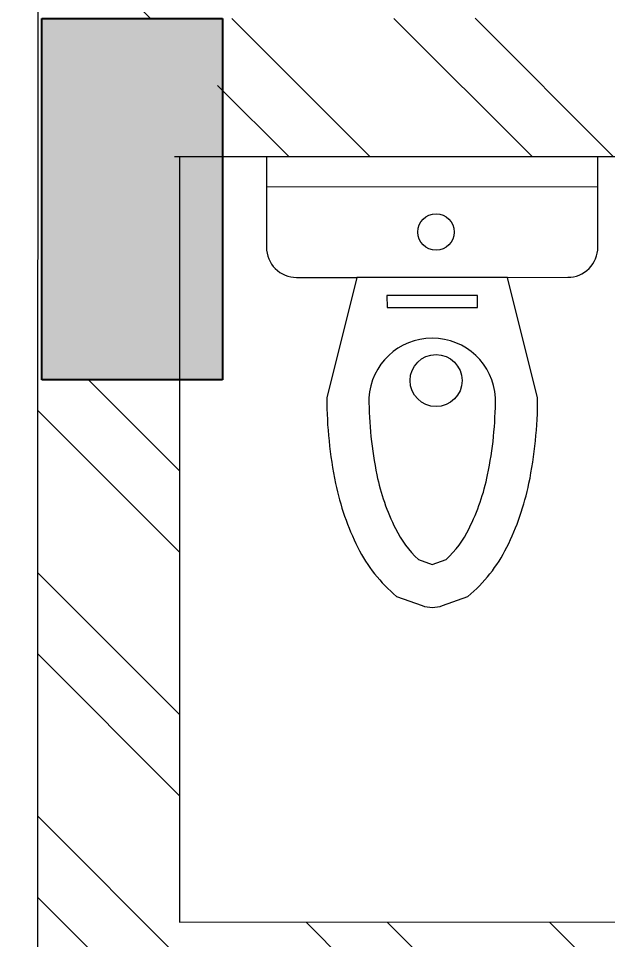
# Model space of a CAD drawing. Header units: metres. Extents: x 29392 to 32022, y 3934 to 33962.
# Drawn here: x 29474.785 to 29475.764, y 4313.626 to 4315.156 of the extents above; entities that cross this region are included whole.
import ezdxf

# ---------------------------------------------------------------- set-up
doc = ezdxf.new("R2010")
doc.units = ezdxf.units.M
doc.layers.add('COLUMN', color=7, linetype='Continuous', lineweight=40)
doc.layers.add('text', color=7, linetype='Continuous', lineweight=5)

# ---------------------------------------------------------------- blocks, each defined once
blk = doc.blocks.new('A$C418A19C0')
for p, q in [((0.05, 0.55), (0.05, 0)), ((0.2, 0.4), (0.2, 0.15)), ((0.25, 0.35), (0.23, 0.35)), ((0.23, 0.35), (0.23, 0.2)), ((0.25, 0.2), (0.25, 0.35)), ((0.6765, 0.275), (0.6682, 0.298)), ((0.6682, 0.252), (0.6765, 0.275)), ((0.23, 0.2), (0.25, 0.2))]:
    blk.add_line(p, q)
blk.add_lwpolyline([(0, 0.55), (0, 0), (0.15, 0, 0.414214), (0.2, 0.05), (0.2, 0.15), (0.4, 0.1, 0.050973), (0.5419, 0.1145, 0.064819), (0.6481, 0.1513, 0.104144), (0.7295, 0.2158), (0.7448, 0.258, 0.175027), (0.7448, 0.292), (0.7295, 0.3342, 0.104144), (0.6481, 0.3987, 0.064819), (0.5419, 0.4355, 0.050973), (0.4, 0.45), (0.2, 0.4), (0.2, 0.5, 0.414214), (0.15, 0.55)], format="xyb", close=True)
for centre, radius in [((0.3713, 0.2814), 0.0432), ((0.1247, 0.2814), 0.0303)]:
    blk.add_circle(centre, radius)
for centre, radius, start, end in [((0.4061, 0.275), 0.1052, 93.3306, 266.6694), ((0.4, -0.2515), 0.6315, 78.328, 90), ((0.4539, 0.0093), 0.3652, 63.4932, 78.328), ((0.5357, 0.1733), 0.182, 43.2657, 63.4932), ((0.5357, 0.3767), 0.182, 296.5068, 316.7343), ((0.4539, 0.5407), 0.3652, 281.672, 296.5068), ((0.4, 0.8015), 0.6315, 270, 281.672)]:
    blk.add_arc(centre, radius, start, end)

msp = doc.modelspace()

# ---------------------------------------------------------------- hatches: boundary and pattern name
h = msp.add_hatch()
h.set_pattern_fill('ANSI32', color=256, scale=0.03, angle=-90)
h.set_pattern_definition([(315, (28588.2513, 4702.1576), (0.20205576, 0.20205576), []), (315, (28588.2513, 4702.0229), (0.20205576, 0.20205576), [])])
h.paths.add_polyline_path([(29475.0438, 4315.1562), (29475.0438, 4315.1563), (29475.0429, 4317.6063), (29475.9929, 4317.6067), (29475.9938, 4315.1567), (29475.1155, 4315.1563), (29475.1155, 4314.9263), (29476.2239, 4314.9268), (29476.2228, 4317.8368), (29474.8155, 4317.8362), (29474.8155, 4315.1562)])
h = msp.add_hatch()
h.set_pattern_fill('ANSI32', color=256, scale=0.03, angle=-90)
h.set_pattern_definition([(315, (28562.76272, 4702.1576), (0.20205576, 0.20205576), []), (315, (28562.76272, 4702.0229), (0.20205576, 0.20205576), [])])
h.paths.add_polyline_path([(29474.8157, 4311.5262), (29474.8168, 4314.5562), (29475.0521, 4314.5562), (29475.0525, 4313.6563), (29477.6622, 4313.6562), (29477.6622, 4313.5062), (29475.0525, 4313.5063), (29475.0533, 4311.5262)])
at = {"layer": 'COLUMN'}
h = msp.add_hatch(color=256, dxfattribs=at)
h.dxf.hatch_style = 1
h.paths.add_polyline_path([(29474.8235, 4314.5562), (29475.1235, 4314.5562), (29475.1235, 4315.1562), (29474.8235, 4315.1562)])
at = {"layer": 'text'}
h = msp.add_hatch(dxfattribs=at)
h.set_pattern_fill('ANSI31', color=256, scale=0.49)
h.set_pattern_definition([(45, (342.1382, 244.0105), (-1.100081375, 1.100081375), [])])
h.paths.add_polyline_path([(29489.1114, 4338.94), (29458.2937, 4329.4376), (29457.4852, 4324.6856), (29461.7889, 4326.247), (29476.3262, 4331.5208, -0.525377), (29487.824, 4323.3707), (29487.4027, 4293.7347, -0.426651), (29480.4551, 4287.2618), (29450.998, 4286.5577), (29450.6681, 4284.6188), (29488.3796, 4285.996), (29488.5161, 4295.8715)])

# ---------------------------------------------------------------- linework, layer by layer
for p, q in [((29476.2239, 4314.9268), (29475.0439, 4314.9263)), ((29477.502, 4314.9273), (29475.052, 4314.9263)), ((29475.052, 4314.9263), (29475.0525, 4313.6563)), ((29475.0525, 4313.6563), (29477.5025, 4313.6573))]:
    msp.add_line(p, q)
at = {"color": 251, "true_color": 0x636466}
msp.add_lwpolyline([(29474.8195, 4321.2386), (29474.8155, 4311.1552), (29472.1369, 4311.1552), (29472.1369, 4321.2362)], dxfattribs=at)
at = {"layer": 'COLUMN'}
for p, q in [((29474.8235, 4314.5562), (29474.8235, 4315.1562)), ((29474.8235, 4315.1562), (29475.1235, 4315.1562)), ((29475.1235, 4315.1562), (29475.1235, 4314.5562)), ((29475.1235, 4314.5562), (29474.8235, 4314.5562))]:
    msp.add_line(p, q, dxfattribs=at)

# ---------------------------------------------------------------- block references
at = {"color": 7, "rotation": 270.0225947074153}
msp.add_blockref('A$C418A19C0', (29475.1966, 4314.9264), dxfattribs=at)

doc.saveas('drawing.dxf')
